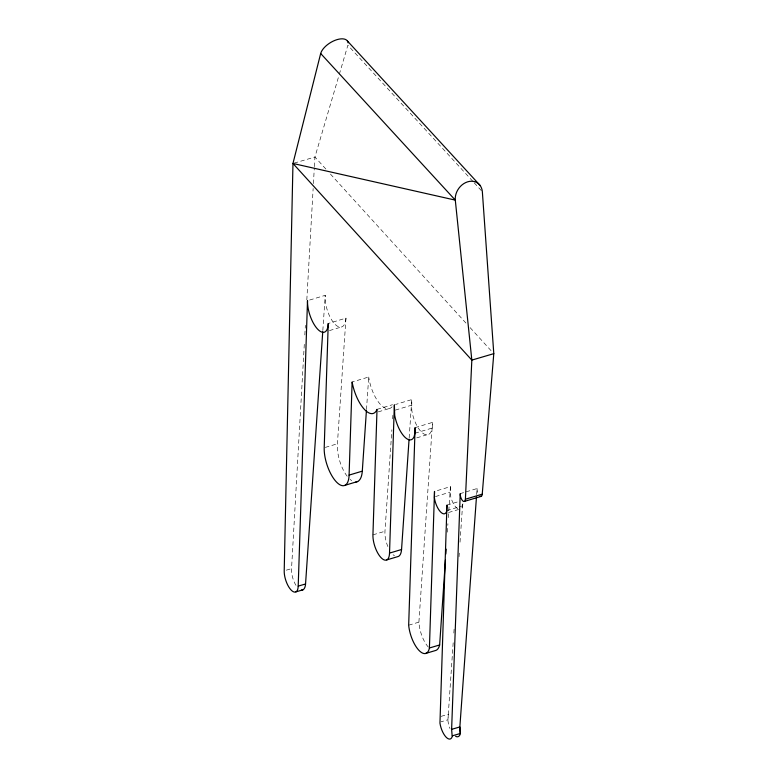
<?xml version="1.0" encoding="UTF-8"?>
<svg xmlns="http://www.w3.org/2000/svg" width="778" height="778" viewBox="0 0 778 778"><rect width="100%" height="100%" fill="white"/><g stroke="black" fill="none" stroke-linecap="round" stroke-linejoin="round"><path stroke-width="0.58" stroke-dasharray="3.89 2.92" d="M415.102 427.647L432.519 422.386L432.286 427.511L431.177 431.498A21.463 9.093 73.7 0 1 420.762 431.304A21.463 9.093 73.7 0 1 411.776 410.171L411.776 399.581L395.516 404.492M296 585.367A14.237 6.03 73.7 0 1 291.546 568.64L304.412 342.252M304.82 334.987L305.375 325.301M306.814 299.88L313.145 188.5M313.417 183.657L314.312 167.922M314.38 166.706L314.934 157.02L338.955 75.515M322.831 330.504L325.223 295.329L307.505 300.687M347.173 476.233A25.334 10.727 73.7 0 1 337.409 443.771L345.967 318.134L328.248 323.492M366.496 409.588L368.714 376.999L352.123 381.998M387.882 546.584A16.892 7.158 73.7 0 1 384.964 531.257L391.879 429.748M392.618 418.865L392.871 415.248M409.16 437.985L411.776 399.581M428.347 647.092A21.638 9.161 73.7 0 1 418.904 622.147L432.519 422.386M447.331 532.181L447.914 523.691M448.322 517.633L450.443 486.629L435.651 491.083M453.175 642.754L447.924 719.786L441.038 721.809M453.837 633.068L454.167 628.216M459.039 556.737L459.292 553.1M460.031 542.198L462.735 502.53M476.642 494.584L477.079 488.535L464.729 492.26M450.443 486.629L450.102 493.174A13.197 5.592 73.7 0 0 457.746 508.676M462.92 503.823L462.346 506.634A13.197 5.592 73.7 0 1 461.218 508.481M339.296 74.348L347.873 45.241L473.335 181.887M329.434 330.601L342.116 326.77M377.019 409.374L392.501 404.696M378.225 411.883L390.196 408.265M395.321 410.113L411.387 405.26M414.917 433.258L432.13 428.065M416.697 437.878L426.772 434.834M460.236 493.622L463.6 492.6M325.301 447.408L337.409 443.771M435.456 496.568L450.063 492.163M446.961 505.107L458.339 501.684M446.776 510.592L458.018 507.207M459.137 506.867L462.511 505.846M448.556 512.517L458.524 509.522M372.934 534.856L384.964 531.257M408.674 625.191L418.904 622.147M441.097 716.363L448.303 714.243L447.963 720.788A13.197 5.592 73.7 0 0 449.976 728.539M294.123 163.127L314.934 157.02L326.371 169.594M286.304 570.177L291.546 568.64M474.152 182.781L482.35 191.709M330.456 174.087L466.839 324.037M470.106 327.626L492.153 351.87M345.967 318.134A21.113 8.937 73.7 0 1 334.443 323.667A21.113 8.937 73.7 0 1 325.223 295.329M351.734 480.629A25.334 10.727 73.7 0 1 350.1 479.384M477.643 492.357A5.252 2.227 73.7 0 1 477.079 488.535M394.514 555.823A16.892 7.158 73.7 0 1 393.055 554.665M392.102 406.787A27.444 11.621 73.7 0 1 378.925 402.673A27.444 11.621 73.7 0 1 368.714 376.999"/><path stroke-width="1.17" d="M348.097 42.868A15.589 7.761 -31.9 0 0 335.133 40.291A15.589 7.761 -31.9 0 0 320.682 53.507L292.966 163.468L284.213 570.789A14.237 5.747 72.1 0 0 290.855 589.763A14.237 5.747 72.1 0 0 298.207 586.116L307.505 300.687A21.113 8.519 72.1 0 0 317.327 328.831A21.113 8.519 72.1 0 0 328.248 323.492L324.202 447.739A25.334 10.221 72.1 0 0 335.999 481.514A25.334 10.221 72.1 0 0 349.098 475.105L362.295 471.147L366.409 410.794M349.098 475.105L352.123 381.998A27.444 11.077 72.1 0 0 364.133 409.082A27.444 11.077 72.1 0 0 377.019 409.374L372.934 534.856A16.892 6.817 72.1 0 0 380.792 557.379A16.892 6.817 72.1 0 0 389.525 553.1L401.555 549.511L409.072 439.2M389.525 553.1L394.358 404.842L394.709 415.316A21.463 8.665 72.1 0 0 404.074 436.332A21.463 8.665 72.1 0 0 414.11 436.653L415.053 432.714L415.102 427.647L408.674 625.191A21.638 8.733 72.1 0 0 418.603 649.99A21.638 8.733 72.1 0 0 429.417 647.996L439.648 644.952L445.434 560.072M429.417 647.996L434.513 491.424L434.406 497.901A13.197 5.329 72.1 0 0 440.299 511.661A13.197 5.329 72.1 0 0 446.65 511.36L446.961 505.107L439.959 723.141A13.197 5.329 72.1 0 0 445.862 736.902A13.197 5.329 72.1 0 0 452.213 736.61L451.619 729.356L460.236 493.622A5.252 2.217 73.6 0 0 462.55 500.662A5.252 2.217 73.6 0 0 465.4 499.233L482.243 494.156L493.787 353.659L482.35 191.709A15.589 12.555 -55.8 0 0 467.597 181.838A15.589 12.555 -55.8 0 0 455.295 200.121L471.828 360.107L465.4 499.233M301.387 590.045A14.237 6.03 73.7 0 0 305.55 583.967L322.744 331.71M445.843 554.004L446.173 549.161M476.467 497.006L459.856 726.934L460.206 734.257A13.197 5.592 73.7 0 1 455.607 736.299M464.456 501.402L481.3 496.325M344.985 485.307L357.676 481.504M386.792 559.897L398.472 556.416A16.892 7.158 73.7 0 0 401.555 549.511M425.371 653.53L435.252 650.593A21.638 9.161 73.7 0 0 439.648 644.952M451.619 729.356L459.856 726.934L460.372 733.469L452.339 735.832M493.787 353.659L471.828 360.107L292.966 163.468L455.295 200.121L320.682 53.507M298.207 586.116L305.55 583.967M295.912 591.873L302.963 589.812M347.377 40.942L479.929 185.232M362.295 471.147A25.334 10.727 73.7 0 1 355.857 481.952M482.243 494.156A5.252 2.227 73.7 0 1 480.075 496.16"/></g></svg>
